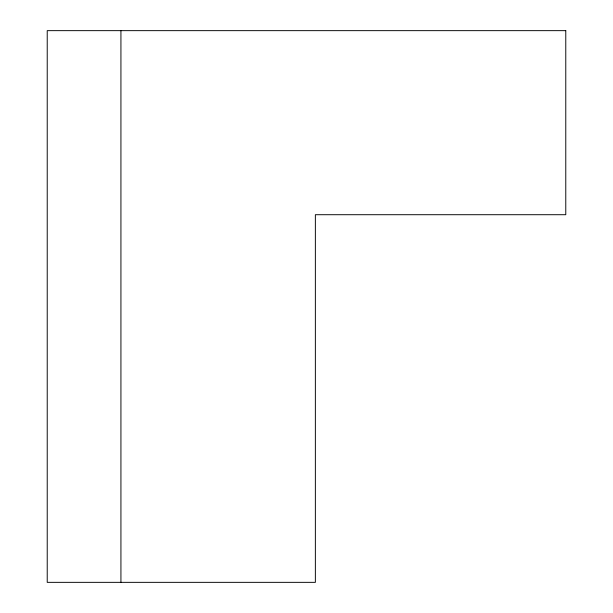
<?xml version="1.0" encoding="UTF-8"?>
<svg xmlns="http://www.w3.org/2000/svg" width="613" height="613" viewBox="0 0 613 613"><rect width="100%" height="100%" fill="white"/><g stroke="black" fill="none" stroke-linecap="round" stroke-linejoin="round"><path stroke-width="0.92" d="M120.93 30.65L120.93 582.35M565.776 30.65L47.224 30.65L47.224 582.35L315.366 582.35L315.366 214.711L565.776 214.711L565.776 30.65"/></g></svg>
